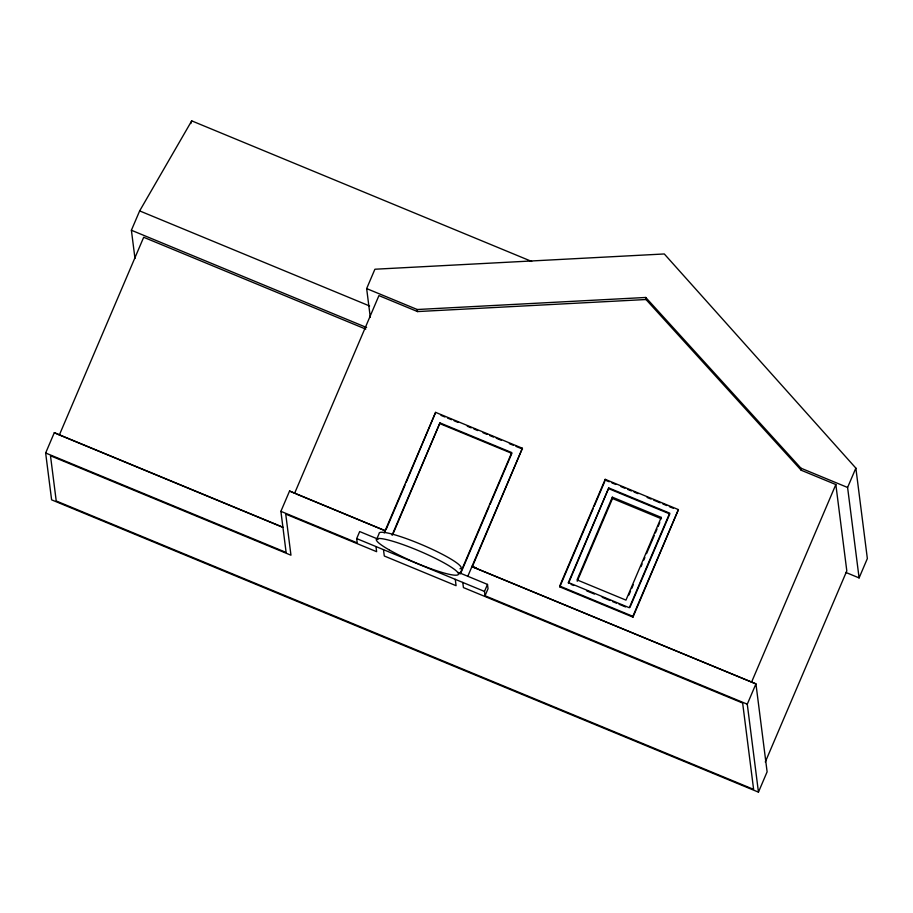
<?xml version="1.0" encoding="UTF-8"?>
<svg xmlns="http://www.w3.org/2000/svg" width="913" height="913" viewBox="0 0 913 913"><rect width="100%" height="100%" fill="white"/><g stroke="black" fill="none" stroke-linecap="round" stroke-linejoin="round"><path stroke-width="1.37" d="M190.828 123.563L191.707 120.858L531.674 261.438M134.976 258.436L131.392 230.247L139.655 210.903L191.707 120.858M476.723 568.411L472.204 565.957L472.306 566.768L755.941 683.883L767.114 771.827L758.452 792.142L51.607 499.845L45.65 452.996L54.312 432.682L282.962 527.235M282.756 527.326L59.368 434.953L143.683 237.277L365.759 329.114M370.301 317.359L366.649 288.588L374.901 269.232L664.299 253.962L855.858 468.118L867.35 558.562L859.099 577.918L845.929 572.474M45.65 452.996L286.123 552.445L280.896 511.337L289.569 491.023L385.514 530.875L295.938 493.83M280.896 511.337L357.223 542.893L356.675 538.579L359.676 531.56L378.119 539.184M376.418 539.891L379.078 533.649A44.532 6.117 23.1 0 1 424.579 545.871A44.532 6.117 23.1 0 1 459.969 568.81M384.168 532.987L435.615 412.368L522.407 448.26L472.306 566.768L755.941 683.883L747.279 704.185L758.452 792.142M386.073 529.563L405.041 485.1M406.148 482.486L435.615 412.368M392.042 535.201L439.952 422.89L511.748 452.574L459.935 574.037M392.704 534.71L439.952 422.89M460.597 573.535L489.003 506.932M490.121 504.318L511.851 453.384L440.055 423.7M467.924 575.989L522.407 448.26M747.279 704.185L485.043 595.755L484.495 591.43L487.485 584.411L458.497 572.428M485.043 595.755L488.033 588.725L487.485 584.411M559.692 586.066L605.205 479.336L678.405 509.602L632.983 617.142L559.795 586.876L559.692 586.066L632.88 616.332L632.983 617.142M559.795 586.876L593.096 508.781M594.215 506.179L604.76 481.448M568.4 582.54L608.754 487.941L669.686 513.14L629.342 607.738L568.4 582.54L568.502 583.35L608.754 487.941M612.326 497.174L577.05 579.892L625.964 600.115L661.252 517.397L612.326 497.174L612.497 498.521L577.221 581.239M628.897 595.002L630.552 591.122M631.648 588.543L633.302 584.662M641.017 566.574L642.124 563.983M643.779 560.114L644.875 557.523M646.53 553.643L654.256 535.554M655.351 532.964L657.006 529.095M658.113 526.504L659.768 522.624M629.993 607.248L669.788 513.939L608.857 488.74M632.88 616.332L678.405 509.602M751.525 682.228L835.84 484.552L801.215 470.241L646.016 299.521L645.753 297.467L417.264 309.518L366.649 288.588M859.099 577.918L847.595 487.474L855.858 468.118M765.288 762.013L846.808 570.887L835.84 484.552M289.569 491.023L294.614 493.282L378.929 295.607L417.526 311.573L646.016 299.521M645.753 297.467L800.952 468.186L847.595 487.474M139.655 210.903L369.617 305.992M131.392 230.247L366.615 327.516M609.233 481.767L605.308 480.147L605.205 479.336M611.847 482.851L615.773 484.472M621 486.629L624.914 488.261M627.528 489.334L631.454 490.954M634.067 492.039L637.993 493.659M647.134 497.448L651.06 499.069M653.674 500.141L660.213 502.846M662.827 503.93L666.741 505.551M669.355 506.635L673.28 508.256M440.979 415.358L444.916 416.99M447.553 418.074L451.49 419.706M454.126 420.79L458.075 422.422M467.273 426.234L471.222 427.866M473.847 428.95L477.796 430.582M483.057 432.762L487.006 434.383M489.63 435.478L493.579 437.11M496.204 438.194L501.465 440.374M509.351 443.638L513.3 445.259M515.925 446.354L522.51 449.07M612.497 498.521L661.423 518.755L661.252 517.397M571.093 584.423L573.695 585.495M586.66 590.848L594.431 594.066M602.215 597.285L609.998 600.503M612.589 601.576L616.48 603.185M619.071 604.258L625.553 606.94M356.675 538.579L484.495 591.43M54.312 432.682L59.368 434.953M800.952 468.186L801.215 470.241M462.777 582.448L463.427 587.584L742.646 703.044L753.613 789.38L56.229 500.986L50.489 455.77L290.962 555.207L285.735 514.099L376.635 551.692L375.985 546.567M455.279 579.356L456.078 585.69L384.293 556.006L383.483 549.66M417.264 309.518L417.526 311.573M389.064 549.82A44.532 6.117 23.1 0 0 457.299 575.053A44.532 6.117 23.1 0 0 405.965 545.689A44.532 6.117 23.1 0 0 389.064 549.82"/></g></svg>
